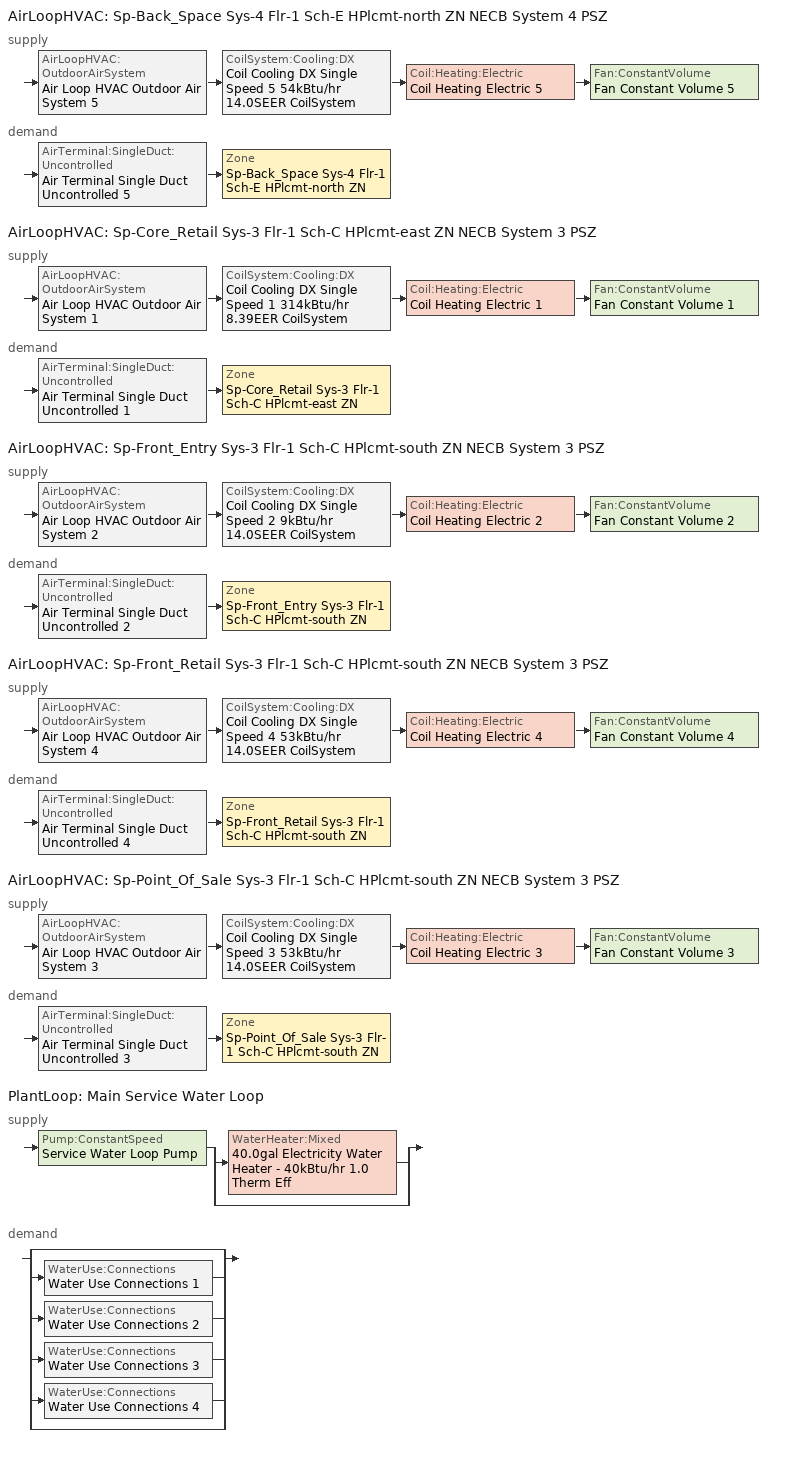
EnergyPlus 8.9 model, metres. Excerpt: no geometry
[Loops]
AirLoopHVAC 'Sp-Back_Space Sys-4 Flr-1 Sch-E HPlcmt-north ZN NECB System 4 PSZ'
 supply: AirLoopHVAC:OutdoorAirSystem 'Air Loop HVAC Outdoor Air System 5' > CoilSystem:Cooling:DX 'Coil Cooling DX Single Speed 5 54kBtu/hr 14.0SEER CoilSystem' > Coil:Heating:Electric 'Coil Heating Electric 5' > Fan:ConstantVolume 'Fan Constant Volume 5'
 demand: AirTerminal:SingleDuct:Uncontrolled 'Air Terminal Single Duct Uncontrolled 5' > Zone 'Sp-Back_Space Sys-4 Flr-1 Sch-E HPlcmt-north ZN'
AirLoopHVAC 'Sp-Core_Retail Sys-3 Flr-1 Sch-C HPlcmt-east ZN NECB System 3 PSZ'
 supply: AirLoopHVAC:OutdoorAirSystem 'Air Loop HVAC Outdoor Air System 1' > CoilSystem:Cooling:DX 'Coil Cooling DX Single Speed 1 314kBtu/hr 8.39EER CoilSystem' > Coil:Heating:Electric 'Coil Heating Electric 1' > Fan:ConstantVolume 'Fan Constant Volume 1'
 demand: AirTerminal:SingleDuct:Uncontrolled 'Air Terminal Single Duct Uncontrolled 1' > Zone 'Sp-Core_Retail Sys-3 Flr-1 Sch-C HPlcmt-east ZN'
AirLoopHVAC 'Sp-Front_Entry Sys-3 Flr-1 Sch-C HPlcmt-south ZN NECB System 3 PSZ'
 supply: AirLoopHVAC:OutdoorAirSystem 'Air Loop HVAC Outdoor Air System 2' > CoilSystem:Cooling:DX 'Coil Cooling DX Single Speed 2 9kBtu/hr 14.0SEER CoilSystem' > Coil:Heating:Electric 'Coil Heating Electric 2' > Fan:ConstantVolume 'Fan Constant Volume 2'
 demand: AirTerminal:SingleDuct:Uncontrolled 'Air Terminal Single Duct Uncontrolled 2' > Zone 'Sp-Front_Entry Sys-3 Flr-1 Sch-C HPlcmt-south ZN'
AirLoopHVAC 'Sp-Front_Retail Sys-3 Flr-1 Sch-C HPlcmt-south ZN NECB System 3 PSZ'
 supply: AirLoopHVAC:OutdoorAirSystem 'Air Loop HVAC Outdoor Air System 4' > CoilSystem:Cooling:DX 'Coil Cooling DX Single Speed 4 53kBtu/hr 14.0SEER CoilSystem' > Coil:Heating:Electric 'Coil Heating Electric 4' > Fan:ConstantVolume 'Fan Constant Volume 4'
 demand: AirTerminal:SingleDuct:Uncontrolled 'Air Terminal Single Duct Uncontrolled 4' > Zone 'Sp-Front_Retail Sys-3 Flr-1 Sch-C HPlcmt-south ZN'
AirLoopHVAC 'Sp-Point_Of_Sale Sys-3 Flr-1 Sch-C HPlcmt-south ZN NECB System 3 PSZ'
 supply: AirLoopHVAC:OutdoorAirSystem 'Air Loop HVAC Outdoor Air System 3' > CoilSystem:Cooling:DX 'Coil Cooling DX Single Speed 3 53kBtu/hr 14.0SEER CoilSystem' > Coil:Heating:Electric 'Coil Heating Electric 3' > Fan:ConstantVolume 'Fan Constant Volume 3'
 demand: AirTerminal:SingleDuct:Uncontrolled 'Air Terminal Single Duct Uncontrolled 3' > Zone 'Sp-Point_Of_Sale Sys-3 Flr-1 Sch-C HPlcmt-south ZN'
PlantLoop 'Main Service Water Loop'
 supply: Pump:ConstantSpeed 'Service Water Loop Pump' > split
  | WaterHeater:Mixed '40.0gal Electricity Water Heater - 40kBtu/hr 1.0 Therm Eff'
  | bypass
 demand: split
  | bypass
  | WaterUse:Connections 'Water Use Connections 1'
  | WaterUse:Connections 'Water Use Connections 2'
  | WaterUse:Connections 'Water Use Connections 3'
  | WaterUse:Connections 'Water Use Connections 4'
  | bypass
[DesignSpecification:OutdoorAir] Outdoor Air Method=Sum; Outdoor Air Flow per Person {m3/s-person}=0; Outdoor Air Flow per Zone {m3/s}=0; Outdoor Air Flow Air Changes per Hour {1/hr}=0
Name | Outdoor Air Flow per Zone Floor Area {m3/s-m2}
Space Function Storage area Ventilation | 0.0003556
Space Function Retail - sales Ventilation | 0.00118364
Space Function Lobby - elevator Ventilation | 0.0041148
[DesignSpecification:ZoneAirDistribution] Zone Air Distribution Effectiveness in Cooling Mode=1; Zone Air Distribution Effectiveness in Heating Mode=1
Sp-Back_Space Sys-4 Flr-1 Sch-E HPlcmt-north ZN Design Spec Zone Air Dist; Sp-Core_Retail Sys-3 Flr-1 Sch-C HPlcmt-east ZN Design Spec Zone Air Dist; Sp-Front_Entry Sys-3 Flr-1 Sch-C HPlcmt-south ZN Design Spec Zone Air Dist; Sp-Front_Retail Sys-3 Flr-1 Sch-C HPlcmt-south ZN Design Spec Zone Air Dist; Sp-Point_Of_Sale Sys-3 Flr-1 Sch-C HPlcmt-south ZN Design Spec Zone Air Dist
[Sizing:Zone] Zone Cooling Design Supply Air Temperature Input Method=SupplyAirTemperature; Zone Cooling Design Supply Air Temperature {C}=13; Zone Cooling Design Supply Air Temperature Difference {deltaC}=11.11; Zone Heating Design Supply Air Temperature Input Method=SupplyAirTemperature; Zone Heating Design Supply Air Temperature {C}=43; Zone Heating Design Supply Air Temperature Difference {deltaC}=11.11; Zone Cooling Design Supply Air Humidity Ratio {kgWater/kgDryAir}=0.0085; Zone Heating Design Supply Air Humidity Ratio {kgWater/kgDryAir}=0.008; Zone Heating Sizing Factor=1.3; Zone Cooling Sizing Factor=1.1; Cooling Design Air Flow Method=DesignDay; Cooling Design Air Flow Rate {m3/s}=0; Cooling Minimum Air Flow per Zone Floor Area {m3/s-m2}=0.000762; Cooling Minimum Air Flow {m3/s}=0; Cooling Minimum Air Flow Fraction=0; Heating Design Air Flow Method=DesignDay; Heating Design Air Flow Rate {m3/s}=0; Heating Maximum Air Flow per Zone Floor Area {m3/s-m2}=0.002032; Heating Maximum Air Flow {m3/s}=0.141576; Heating Maximum Air Flow Fraction=0.3; Account for Dedicated Outdoor Air System=No
Name | Design Specification Outdoor Air Object | Design Specification Zone Air Distribution Object
Sp-Back_Space Sys-4 Flr-1 Sch-E HPlcmt-north ZN | Space Function Storage area Ventilation | Sp-Back_Space Sys-4 Flr-1 Sch-E HPlcmt-north ZN Design Spec Zone Air Dist
Sp-Core_Retail Sys-3 Flr-1 Sch-C HPlcmt-east ZN | Space Function Retail - sales Ventilation | Sp-Core_Retail Sys-3 Flr-1 Sch-C HPlcmt-east ZN Design Spec Zone Air Dist
Sp-Front_Entry Sys-3 Flr-1 Sch-C HPlcmt-south ZN | Space Function Lobby - elevator Ventilation | Sp-Front_Entry Sys-3 Flr-1 Sch-C HPlcmt-south ZN Design Spec Zone Air Dist
Sp-Front_Retail Sys-3 Flr-1 Sch-C HPlcmt-south ZN | Space Function Retail - sales Ventilation | Sp-Front_Retail Sys-3 Flr-1 Sch-C HPlcmt-south ZN Design Spec Zone Air Dist
Sp-Point_Of_Sale Sys-3 Flr-1 Sch-C HPlcmt-south ZN | Space Function Retail - sales Ventilation | Sp-Point_Of_Sale Sys-3 Flr-1 Sch-C HPlcmt-south ZN Design Spec Zone Air Dist
[Sizing:System] Type of Load to Size On=Sensible; Design Outdoor Air Flow Rate {m3/s}=Autosize; Central Heating Maximum System Air Flow Ratio=1; Preheat Design Temperature {C}=7; Preheat Design Humidity Ratio {kgWater/kgDryAir}=0.008; Precool Design Temperature {C}=13; Precool Design Humidity Ratio {kgWater/kgDryAir}=0.008; Central Cooling Design Supply Air Temperature {C}=13; Central Heating Design Supply Air Temperature {C}=43; Type of Zone Sum to Use=NonCoincident; 100% Outdoor Air in Cooling=No; 100% Outdoor Air in Heating=No; Central Cooling Design Supply Air Humidity Ratio {kgWater/kgDryAir}=0.0085; Central Heating Design Supply Air Humidity Ratio {kgWater/kgDryAir}=0.008; Cooling Supply Air Flow Rate Method=DesignDay; Cooling Supply Air Flow Rate {m3/s}=0; Cooling Supply Air Flow Rate Per Floor Area {m3/s-m2}=0.00996765; Cooling Fraction of Autosized Cooling Supply Air Flow Rate=1; Cooling Supply Air Flow Rate Per Unit Cooling Capacity {m3/s-W}=3.94755e-05; Heating Supply Air Flow Rate Method=DesignDay; Heating Supply Air Flow Rate {m3/s}=0; Heating Supply Air Flow Rate Per Floor Area {m3/s-m2}=0.00996765; Heating Fraction of Autosized Heating Supply Air Flow Rate=1; Heating Fraction of Autosized Cooling Supply Air Flow Rate=1; Heating Supply Air Flow Rate Per Unit Heating Capacity {m3/s-W}=3.15882e-05; System Outdoor Air Method=ZoneSum; Zone Maximum Outdoor Air Fraction=1; Cooling Design Capacity Method=CoolingDesignCapacity; Cooling Design Capacity {W}=Autosize; Cooling Design Capacity Per Floor Area {W/m2}=234.7; Fraction of Autosized Cooling Design Capacity=1; Heating Design Capacity Method=HeatingDesignCapacity; Heating Design Capacity {W}=Autosize; Heating Design Capacity Per Floor Area {W/m2}=157; Fraction of Autosized Heating Design Capacity=1; Central Cooling Capacity Control Method=OnOff
Sp-Back_Space Sys-4 Flr-1 Sch-E HPlcmt-north ZN NECB System 4 PSZ; Sp-Core_Retail Sys-3 Flr-1 Sch-C HPlcmt-east ZN NECB System 3 PSZ; Sp-Front_Entry Sys-3 Flr-1 Sch-C HPlcmt-south ZN NECB System 3 PSZ; Sp-Front_Retail Sys-3 Flr-1 Sch-C HPlcmt-south ZN NECB System 3 PSZ; Sp-Point_Of_Sale Sys-3 Flr-1 Sch-C HPlcmt-south ZN NECB System 3 PSZ
[Sizing:Plant]
Main Service Water Loop: Loop Type=Heating; Design Loop Exit Temperature {C}=60; Loop Design Temperature Difference {deltaC}=5; Sizing Option=NonCoincident; Zone Timesteps in Averaging Window=1; Coincident Sizing Factor Mode=None
[ZoneControl:Thermostat]
Name | Zone or ZoneList | Control Type Schedule | Control 1
Sp-Back_Space Sys-4 Flr-1 Sch-E HPlcmt-north ZN Thermostat | Sp-Back_Space Sys-4 Flr-1 Sch-E HPlcmt-north ZN | Sp-Back_Space Sys-4 Flr-1 Sch-E HPlcmt-north ZN Thermostat Schedule | Space Function Storage area Thermostat 2
Sp-Core_Retail Sys-3 Flr-1 Sch-C HPlcmt-east ZN Thermostat | Sp-Core_Retail Sys-3 Flr-1 Sch-C HPlcmt-east ZN | Sp-Core_Retail Sys-3 Flr-1 Sch-C HPlcmt-east ZN Thermostat Schedule | Space Function Retail - sales Thermostat 4
Sp-Front_Entry Sys-3 Flr-1 Sch-C HPlcmt-south ZN Thermostat | Sp-Front_Entry Sys-3 Flr-1 Sch-C HPlcmt-south ZN | Sp-Front_Entry Sys-3 Flr-1 Sch-C HPlcmt-south ZN Thermostat Schedule | Space Function Lobby - elevator Thermostat 2
Sp-Front_Retail Sys-3 Flr-1 Sch-C HPlcmt-south ZN Thermostat | Sp-Front_Retail Sys-3 Flr-1 Sch-C HPlcmt-south ZN | Sp-Front_Retail Sys-3 Flr-1 Sch-C HPlcmt-south ZN Thermostat Schedule | Space Function Retail - sales Thermostat 6
Sp-Point_Of_Sale Sys-3 Flr-1 Sch-C HPlcmt-south ZN Thermostat | Sp-Point_Of_Sale Sys-3 Flr-1 Sch-C HPlcmt-south ZN | Sp-Point_Of_Sale Sys-3 Flr-1 Sch-C HPlcmt-south ZN Thermostat Schedule | Space Function Retail - sales Thermostat 5
[ThermostatSetpoint:DualSetpoint]
Name | Heating Setpoint Temperature Schedule | Cooling Setpoint Temperature Schedule
Space Function Storage area Thermostat 2 | NECB-E-Thermostat Setpoint-Heating | NECB-E-Thermostat Setpoint-Cooling
Space Function Retail - sales Thermostat 4; Space Function Lobby - elevator Thermostat 2; Space Function Retail - sales Thermostat 6; Space Function Retail - sales Thermostat 5 | NECB-C-Thermostat Setpoint-Heating | NECB-C-Thermostat Setpoint-Cooling
[ZoneHVAC:Baseboard:Convective:Electric] Availability Schedule=Always On Discrete; Heating Design Capacity {W}=Autosize; Efficiency=1
Zone HVAC Baseboard Convective Electric 5; Zone HVAC Baseboard Convective Electric 1; Zone HVAC Baseboard Convective Electric 2; Zone HVAC Baseboard Convective Electric 4; Zone HVAC Baseboard Convective Electric 3
[AirTerminal:SingleDuct:Uncontrolled] Availability Schedule=Always On Discrete; Maximum Air Flow Rate {m3/s}=AutoSize
Air Terminal Single Duct Uncontrolled 5; Air Terminal Single Duct Uncontrolled 1; Air Terminal Single Duct Uncontrolled 2; Air Terminal Single Duct Uncontrolled 4; Air Terminal Single Duct Uncontrolled 3
[Zone equipment]
Sp-Back_Space Sys-4 Flr-1 Sch-E HPlcmt-north ZN: Air Terminal Single Duct Uncontrolled 5, Zone HVAC Baseboard Convective Electric 5
Sp-Core_Retail Sys-3 Flr-1 Sch-C HPlcmt-east ZN: Air Terminal Single Duct Uncontrolled 1, Zone HVAC Baseboard Convective Electric 1
Sp-Front_Entry Sys-3 Flr-1 Sch-C HPlcmt-south ZN: Air Terminal Single Duct Uncontrolled 2, Zone HVAC Baseboard Convective Electric 2
Sp-Front_Retail Sys-3 Flr-1 Sch-C HPlcmt-south ZN: Air Terminal Single Duct Uncontrolled 4, Zone HVAC Baseboard Convective Electric 4
Sp-Point_Of_Sale Sys-3 Flr-1 Sch-C HPlcmt-south ZN: Air Terminal Single Duct Uncontrolled 3, Zone HVAC Baseboard Convective Electric 3
[Fan:ConstantVolume] Fan Total Efficiency=0.39975; Pressure Rise {Pa}=640; Maximum Flow Rate {m3/s}=AutoSize; Motor Efficiency=0.615; Motor In Airstream Fraction=1
Name | Availability Schedule
Fan Constant Volume 5 | Sp-Back_Space Sys-4 Flr-1 Sch-E HPlcmt-north ZN NECB System 4 PSZ Occ Sch
Fan Constant Volume 1 | Sp-Core_Retail Sys-3 Flr-1 Sch-C HPlcmt-east ZN NECB System 3 PSZ Occ Sch
Fan Constant Volume 2 | Always On Discrete
Fan Constant Volume 4 | Sp-Front_Retail Sys-3 Flr-1 Sch-C HPlcmt-south ZN NECB System 3 PSZ Occ Sch
Fan Constant Volume 3 | Sp-Point_Of_Sale Sys-3 Flr-1 Sch-C HPlcmt-south ZN NECB System 3 PSZ Occ Sch
[Coil:Cooling:DX:SingleSpeed] Availability Schedule=Always On Discrete; Gross Rated Total Cooling Capacity {W}=Autosize; Gross Rated Sensible Heat Ratio=Autosize; Rated Air Flow Rate {m3/s}=Autosize; Rated Evaporator Fan Power Per Volume Flow Rate {W/(m3/s)}=773.3; Condenser Type=AirCooled; Evaporative Condenser Effectiveness=0; Evaporative Condenser Air Flow Rate {m3/s}=Autosize; Evaporative Condenser Pump Rated Power Consumption {W}=Autosize; Crankcase Heater Capacity {W}=0; Maximum Outdoor Dry-Bulb Temperature for Crankcase Heater Operation {C}=0; Basin Heater Capacity {W/K}=0; Basin Heater Setpoint Temperature {C}=10
Name | Gross Rated Cooling COP {W/W} | Total Cooling Capacity Function of Temperature Curve | Total Cooling Capacity Function of Flow Fraction Curve | Energy Input Ratio Function of Temperature Curve | Energy Input Ratio Function of Flow Fraction Curve | Part Load Fraction Correlation Curve
Coil Cooling DX Single Speed 5 54kBtu/hr 14.0SEER | 3.8248 | DXCOOL-NECB2011-REF-CAPFT 4 | DXCOOL-NECB2011-REF-CAPFFLOW 4 | DXCOOL-NECB2011-REF-COOLEIRFT 4 | DXCOOL-NECB2011-REF-COOLEIRFFLOW 4 | DXCOOL-NECB2011-REF-COOLPLFFPLR 4
Coil Cooling DX Single Speed 1 314kBtu/hr 8.39EER | 3.04248 | DXCOOL-NECB2011-REF-CAPFT | DXCOOL-NECB2011-REF-CAPFFLOW | DXCOOL-NECB2011-REF-COOLEIRFT | DXCOOL-NECB2011-REF-COOLEIRFFLOW | DXCOOL-NECB2011-REF-COOLPLFFPLR
Coil Cooling DX Single Speed 2 9kBtu/hr 14.0SEER | 3.8248 | DXCOOL-NECB2011-REF-CAPFT 1 | DXCOOL-NECB2011-REF-CAPFFLOW 1 | DXCOOL-NECB2011-REF-COOLEIRFT 1 | DXCOOL-NECB2011-REF-COOLEIRFFLOW 1 | DXCOOL-NECB2011-REF-COOLPLFFPLR 1
Coil Cooling DX Single Speed 4 53kBtu/hr 14.0SEER | 3.8248 | DXCOOL-NECB2011-REF-CAPFT 3 | DXCOOL-NECB2011-REF-CAPFFLOW 3 | DXCOOL-NECB2011-REF-COOLEIRFT 3 | DXCOOL-NECB2011-REF-COOLEIRFFLOW 3 | DXCOOL-NECB2011-REF-COOLPLFFPLR 3
Coil Cooling DX Single Speed 3 53kBtu/hr 14.0SEER | 3.8248 | DXCOOL-NECB2011-REF-CAPFT 2 | DXCOOL-NECB2011-REF-CAPFFLOW 2 | DXCOOL-NECB2011-REF-COOLEIRFT 2 | DXCOOL-NECB2011-REF-COOLEIRFFLOW 2 | DXCOOL-NECB2011-REF-COOLPLFFPLR 2
[Coil:Heating:Electric] Availability Schedule=Always On Discrete; Efficiency=1; Nominal Capacity {W}=Autosize
Coil Heating Electric 5; Coil Heating Electric 1; Coil Heating Electric 2; Coil Heating Electric 4; Coil Heating Electric 3
[CoilSystem:Cooling:DX] Availability Schedule=Always On Discrete
Name | Cooling Coil
Coil Cooling DX Single Speed 5 54kBtu/hr 14.0SEER CoilSystem | Coil Cooling DX Single Speed 5 54kBtu/hr 14.0SEER
Coil Cooling DX Single Speed 1 314kBtu/hr 8.39EER CoilSystem | Coil Cooling DX Single Speed 1 314kBtu/hr 8.39EER
Coil Cooling DX Single Speed 2 9kBtu/hr 14.0SEER CoilSystem | Coil Cooling DX Single Speed 2 9kBtu/hr 14.0SEER
Coil Cooling DX Single Speed 4 53kBtu/hr 14.0SEER CoilSystem | Coil Cooling DX Single Speed 4 53kBtu/hr 14.0SEER
Coil Cooling DX Single Speed 3 53kBtu/hr 14.0SEER CoilSystem | Coil Cooling DX Single Speed 3 53kBtu/hr 14.0SEER
[Controller:OutdoorAir] Minimum Outdoor Air Flow Rate {m3/s}=0; Maximum Outdoor Air Flow Rate {m3/s}=Autosize; Economizer Control Action Type=ModulateFlow; Lockout Type=NoLockout; Minimum Limit Type=FixedMinimum; High Humidity Control=No; Control High Indoor Humidity Based on Outdoor Humidity Ratio=Yes; Heat Recovery Bypass Control Type=BypassWhenWithinEconomizerLimits
Name | Economizer Control Type | Economizer Maximum Limit Dry-Bulb Temperature {C} | Economizer Maximum Limit Enthalpy {J/kg} | Economizer Minimum Limit Dry-Bulb Temperature {C} | Minimum Outdoor Air Schedule | Mechanical Ventilation Controller
Controller Outdoor Air 5 | NoEconomizer | 28 | 64000 | -100 | Sp-Back_Space Sys-4 Flr-1 Sch-E HPlcmt-north ZN NECB System 4 PSZ Occ Sch | Controller Mechanical Ventilation 5
Controller Outdoor Air 1 | DifferentialEnthalpy |  |  |  | Sp-Core_Retail Sys-3 Flr-1 Sch-C HPlcmt-east ZN NECB System 3 PSZ Occ Sch | Controller Mechanical Ventilation 1
Controller Outdoor Air 2 | NoEconomizer | 28 | 64000 | -100 | Always On Discrete | Controller Mechanical Ventilation 2
Controller Outdoor Air 4 | NoEconomizer | 28 | 64000 | -100 | Sp-Front_Retail Sys-3 Flr-1 Sch-C HPlcmt-south ZN NECB System 3 PSZ Occ Sch | Controller Mechanical Ventilation 4
Controller Outdoor Air 3 | NoEconomizer | 28 | 64000 | -100 | Sp-Point_Of_Sale Sys-3 Flr-1 Sch-C HPlcmt-south ZN NECB System 3 PSZ Occ Sch | Controller Mechanical Ventilation 3
[Controller:MechanicalVentilation] Demand Controlled Ventilation=No; System Outdoor Air Method=ZoneSum
Name | Availability Schedule | Zone 1 | Design Specification Outdoor Air Object Name 1 | Design Specification Zone Air Distribution Object Name 1
Controller Mechanical Ventilation 5 | Sp-Back_Space Sys-4 Flr-1 Sch-E HPlcmt-north ZN NECB System 4 PSZ Occ Sch | Sp-Back_Space Sys-4 Flr-1 Sch-E HPlcmt-north ZN | Space Function Storage area Ventilation | Sp-Back_Space Sys-4 Flr-1 Sch-E HPlcmt-north ZN Design Spec Zone Air Dist
Controller Mechanical Ventilation 1 | Sp-Core_Retail Sys-3 Flr-1 Sch-C HPlcmt-east ZN NECB System 3 PSZ Occ Sch | Sp-Core_Retail Sys-3 Flr-1 Sch-C HPlcmt-east ZN | Space Function Retail - sales Ventilation | Sp-Core_Retail Sys-3 Flr-1 Sch-C HPlcmt-east ZN Design Spec Zone Air Dist
Controller Mechanical Ventilation 2 | Always On Discrete | Sp-Front_Entry Sys-3 Flr-1 Sch-C HPlcmt-south ZN | Space Function Lobby - elevator Ventilation | Sp-Front_Entry Sys-3 Flr-1 Sch-C HPlcmt-south ZN Design Spec Zone Air Dist
Controller Mechanical Ventilation 4 | Sp-Front_Retail Sys-3 Flr-1 Sch-C HPlcmt-south ZN NECB System 3 PSZ Occ Sch | Sp-Front_Retail Sys-3 Flr-1 Sch-C HPlcmt-south ZN | Space Function Retail - sales Ventilation | Sp-Front_Retail Sys-3 Flr-1 Sch-C HPlcmt-south ZN Design Spec Zone Air Dist
Controller Mechanical Ventilation 3 | Sp-Point_Of_Sale Sys-3 Flr-1 Sch-C HPlcmt-south ZN NECB System 3 PSZ Occ Sch | Sp-Point_Of_Sale Sys-3 Flr-1 Sch-C HPlcmt-south ZN | Space Function Retail - sales Ventilation | Sp-Point_Of_Sale Sys-3 Flr-1 Sch-C HPlcmt-south ZN Design Spec Zone Air Dist
[AirLoopHVAC] Design Supply Air Flow Rate {m3/s}=AutoSize
Sp-Back_Space Sys-4 Flr-1 Sch-E HPlcmt-north ZN NECB System 4 PSZ; Sp-Core_Retail Sys-3 Flr-1 Sch-C HPlcmt-east ZN NECB System 3 PSZ; Sp-Front_Entry Sys-3 Flr-1 Sch-C HPlcmt-south ZN NECB System 3 PSZ; Sp-Front_Retail Sys-3 Flr-1 Sch-C HPlcmt-south ZN NECB System 3 PSZ; Sp-Point_Of_Sale Sys-3 Flr-1 Sch-C HPlcmt-south ZN NECB System 3 PSZ
[Pump:ConstantSpeed]
Service Water Loop Pump: Design Flow Rate {m3/s}=Autosize; Design Pump Head {Pa}=0.001; Design Power Consumption {W}=Autosize; Motor Efficiency=0.7; Fraction of Motor Inefficiencies to Fluid Stream=0; Pump Control Type=Intermittent; Design Power Sizing Method=PowerPerFlowPerPressure; Design Electric Power per Unit Flow Rate {W/(m3/s)}=348701.1; Design Shaft Power per Unit Flow Rate per Unit Head {W/((m3/s)-Pa)}=1.28205
[WaterHeater:Mixed]
40.0gal Electricity Water Heater - 40kBtu/hr 1.0 Therm Eff: Tank Volume {m3}=0.151416; Setpoint Temperature Schedule=Service Water Loop Temp - 140F; Deadband Temperature Difference {deltaC}=2; Maximum Temperature Limit {C}=82.2222; Heater Control Type=Cycle; Heater Maximum Capacity {W}=11722.8; Heater Ignition Minimum Flow Rate {m3/s}=0; Heater Ignition Delay {s}=0; Heater Fuel Type=Electricity; Heater Thermal Efficiency=1; Off Cycle Parasitic Fuel Consumption Rate {W}=19.9992; Off Cycle Parasitic Fuel Type=Electricity; Off Cycle Parasitic Heat Fraction to Tank=0.8; On Cycle Parasitic Fuel Consumption Rate {W}=19.9992; On Cycle Parasitic Fuel Type=Electricity; On Cycle Parasitic Heat Fraction to Tank=0; Ambient Temperature Indicator=Schedule; Ambient Temperature Schedule=Water Heater Ambient Temp Schedule - 70F; Off Cycle Loss Coefficient to Ambient Temperature {W/K}=1.80728; Off Cycle Loss Fraction to Zone=1; On Cycle Loss Coefficient to Ambient Temperature {W/K}=1.80728; On Cycle Loss Fraction to Zone=1; Use Side Effectiveness=1; Source Side Effectiveness=1; Use Side Design Flow Rate {m3/s}=Autosize; Source Side Design Flow Rate {m3/s}=Autosize; Indirect Water Heating Recovery Time {hr}=1.5; Source Side Flow Control Mode=IndirectHeatPrimarySetpoint
[PlantLoop]
Main Service Water Loop: Fluid Type=Water; Plant Equipment Operation Scheme=Main Service Water Loop Operation Schemes; Maximum Loop Temperature {C}=60; Minimum Loop Temperature {C}=10; Maximum Loop Flow Rate {m3/s}=Autosize; Minimum Loop Flow Rate {m3/s}=0; Plant Loop Volume {m3}=Autocalculate; Load Distribution Scheme=Optimal; Plant Loop Demand Calculation Scheme=SingleSetpoint
[PlantEquipmentList]
Main Service Water Loop Heating Equipment List: 40.0gal Electricity Water Heater - 40kBtu/hr 1.0 Therm Eff
[PlantEquipmentOperation:HeatingLoad]
Main Service Water Loop Heating Operation Scheme: Load Range 1 Lower Limit {W}=0; Load Range 1 Upper Limit {W}=1000000000; Range 1 Equipment List=Main Service Water Loop Heating Equipment List
[PlantEquipmentOperationSchemes]
Main Service Water Loop Operation Schemes: Control Scheme 1=Main Service Water Loop Heating Operation Scheme; Control Scheme 1 Schedule=Always On Discrete
[SetpointManager:Scheduled]
Service hot water setpoint manager: Control Variable=Temperature; Schedule=Service Water Loop Temp - 140F
[SetpointManager:SingleZone:Reheat] Control Variable=Temperature; Minimum Supply Air Temperature {C}=13; Maximum Supply Air Temperature {C}=43
Name | Control Zone
Setpoint Manager Single Zone Reheat 5 | Sp-Back_Space Sys-4 Flr-1 Sch-E HPlcmt-north ZN
Setpoint Manager Single Zone Reheat 1 | Sp-Core_Retail Sys-3 Flr-1 Sch-C HPlcmt-east ZN
Setpoint Manager Single Zone Reheat 2 | Sp-Front_Entry Sys-3 Flr-1 Sch-C HPlcmt-south ZN
Setpoint Manager Single Zone Reheat 4 | Sp-Front_Retail Sys-3 Flr-1 Sch-C HPlcmt-south ZN
Setpoint Manager Single Zone Reheat 3 | Sp-Point_Of_Sale Sys-3 Flr-1 Sch-C HPlcmt-south ZN
[SetpointManager:MixedAir] Control Variable=Temperature
Node 59 OS Default SPM; Node 58 OS Default SPM; Node 57 OS Default SPM; Node 15 OS Default SPM; Node 14 OS Default SPM; Node 13 OS Default SPM; Node 26 OS Default SPM; Node 25 OS Default SPM; Node 24 OS Default SPM; Node 48 OS Default SPM; Node 47 OS Default SPM; Node 46 OS Default SPM; Node 37 OS Default SPM; Node 36 OS Default SPM; Node 35 OS Default SPM
[WaterUse:Equipment]
Name | Peak Flow Rate {m3/s} | Flow Rate Fraction Schedule | Target Temperature Schedule | Zone | Sensible Fraction Schedule | Latent Fraction Schedule
Back_space Service Water Use 0.1gal/min | 6.1346e-06 | NECB-E-Service Water Heating | Schedule Ruleset 5 | Sp-Back_Space Sys-4 Flr-1 Sch-E HPlcmt-north ZN | Schedule Ruleset 3 | Schedule Ruleset 4
Core_retail Service Water Use 0.18gal/min | 1.14419e-05 | NECB-C-Service Water Heating | Schedule Ruleset 8 | Sp-Core_Retail Sys-3 Flr-1 Sch-C HPlcmt-east ZN | Schedule Ruleset 6 | Schedule Ruleset 7
Front_retail Service Water Use 0.02gal/min | 1.07814e-06 | NECB-C-Service Water Heating | Schedule Ruleset 11 | Sp-Front_Retail Sys-3 Flr-1 Sch-C HPlcmt-south ZN | Schedule Ruleset 9 | Schedule Ruleset 10
Point_of_sale Service Water Use 0.02gal/min | 1.07814e-06 | NECB-C-Service Water Heating | Schedule Ruleset 14 | Sp-Point_Of_Sale Sys-3 Flr-1 Sch-C HPlcmt-south ZN | Schedule Ruleset 12 | Schedule Ruleset 13
[WaterUse:Connections]
Name | Water Use Equipment 1
Water Use Connections 1 | Back_space Service Water Use 0.1gal/min
Water Use Connections 2 | Core_retail Service Water Use 0.18gal/min
Water Use Connections 3 | Front_retail Service Water Use 0.02gal/min
Water Use Connections 4 | Point_of_sale Service Water Use 0.02gal/min
[Schedule:Day:Interval]
NECB-E-Thermostat Setpoint-Heating Sun|Hol Day: No, 24:00, 18
NECB-E-Thermostat Setpoint-Heating Default|Wkdy Day; NECB-E-Thermostat Setpoint-Heating Default: No, 07:00, 18, 08:00, 20, 19:00, 22, 24:00, 18
NECB-E-Thermostat Setpoint-Heating Sat Day: No, 08:00, 18, 09:00, 20, 17:00, 22, 24:00, 18
NECB-E-Thermostat Setpoint-Cooling Sun|Hol Day: No, 24:00, 35
NECB-E-Thermostat Setpoint-Cooling Default|Wkdy Day; NECB-E-Thermostat Setpoint-Cooling Default: No, 07:00, 35, 19:00, 24, 24:00, 35
NECB-E-Thermostat Setpoint-Cooling Sat Day: No, 08:00, 35, 17:00, 24, 24:00, 35
Sp-Back_Space Sys-4 Flr-1 Sch-E HPlcmt-north ZN NECB System 4 PSZ Occ Sch Sunday: No, 24:00, 0
Sp-Back_Space Sys-4 Flr-1 Sch-E HPlcmt-north ZN NECB System 4 PSZ Occ Sch Monday; Sp-Back_Space Sys-4 Flr-1 Sch-E HPlcmt-north ZN NECB System 4 PSZ Occ Sch Tuesday; Sp-Back_Space Sys-4 Flr-1 Sch-E HPlcmt-north ZN NECB System 4 PSZ Occ Sch Wednesday; Sp-Back_Space Sys-4 Flr-1 Sch-E HPlcmt-north ZN NECB System 4 PSZ Occ Sch Thursday; Sp-Back_Space Sys-4 Flr-1 Sch-E HPlcmt-north ZN NECB System 4 PSZ Occ Sch Friday: No, 08:00, 0, 19:00, 1, 24:00, 0
Sp-Back_Space Sys-4 Flr-1 Sch-E HPlcmt-north ZN NECB System 4 PSZ Occ Sch Saturday: No, 09:00, 0, 13:00, 1, 24:00, 0
Sp-Back_Space Sys-4 Flr-1 Sch-E HPlcmt-north ZN NECB System 4 PSZ Occ Sch Default; Sp-Back_Space Sys-4 Flr-1 Sch-E HPlcmt-north ZN NECB System 4 PSZ Occ Sch Summer Design Day; Sp-Back_Space Sys-4 Flr-1 Sch-E HPlcmt-north ZN NECB System 4 PSZ Occ Sch Winter Design Day; Sp-Core_Retail Sys-3 Flr-1 Sch-C HPlcmt-east ZN NECB System 3 PSZ Occ Sch Default; Sp-Core_Retail Sys-3 Flr-1 Sch-C HPlcmt-east ZN NECB System 3 PSZ Occ Sch Summer Design Day; Sp-Core_Retail Sys-3 Flr-1 Sch-C HPlcmt-east ZN NECB System 3 PSZ Occ Sch Winter Design Day; Sp-Front_Retail Sys-3 Flr-1 Sch-C HPlcmt-south ZN NECB System 3 PSZ Occ Sch Default; Sp-Front_Retail Sys-3 Flr-1 Sch-C HPlcmt-south ZN NECB System 3 PSZ Occ Sch Summer Design Day; Sp-Front_Retail Sys-3 Flr-1 Sch-C HPlcmt-south ZN NECB System 3 PSZ Occ Sch Winter Design Day; Sp-Point_Of_Sale Sys-3 Flr-1 Sch-C HPlcmt-south ZN NECB System 3 PSZ Occ Sch Default; Sp-Point_Of_Sale Sys-3 Flr-1 Sch-C HPlcmt-south ZN NECB System 3 PSZ Occ Sch Summer Design Day; Sp-Point_Of_Sale Sys-3 Flr-1 Sch-C HPlcmt-south ZN NECB System 3 PSZ Occ Sch Winter Design Day: No, 24:00, 1
NECB-C-Thermostat Setpoint-Heating Sun|Hol Day: No, 09:00, 18, 10:00, 20, 19:00, 22, 24:00, 18
NECB-C-Thermostat Setpoint-Heating Default|Wkdy Day; NECB-C-Thermostat Setpoint-Heating Sat Day; NECB-C-Thermostat Setpoint-Heating Default: No, 07:00, 18, 08:00, 20, 21:00, 22, 24:00, 18
NECB-C-Thermostat Setpoint-Cooling Sun|Hol Day: No, 09:00, 35, 19:00, 24, 24:00, 35
NECB-C-Thermostat Setpoint-Cooling Default|Wkdy Day; NECB-C-Thermostat Setpoint-Cooling Sat Day; NECB-C-Thermostat Setpoint-Cooling Default: No, 07:00, 35, 21:00, 24, 24:00, 35
Sp-Core_Retail Sys-3 Flr-1 Sch-C HPlcmt-east ZN NECB System 3 PSZ Occ Sch Sunday; Sp-Front_Retail Sys-3 Flr-1 Sch-C HPlcmt-south ZN NECB System 3 PSZ Occ Sch Sunday; Sp-Point_Of_Sale Sys-3 Flr-1 Sch-C HPlcmt-south ZN NECB System 3 PSZ Occ Sch Sunday: No, 11:00, 0, 19:00, 1, 24:00, 0
Sp-Core_Retail Sys-3 Flr-1 Sch-C HPlcmt-east ZN NECB System 3 PSZ Occ Sch Monday; Sp-Core_Retail Sys-3 Flr-1 Sch-C HPlcmt-east ZN NECB System 3 PSZ Occ Sch Tuesday; Sp-Core_Retail Sys-3 Flr-1 Sch-C HPlcmt-east ZN NECB System 3 PSZ Occ Sch Wednesday; Sp-Core_Retail Sys-3 Flr-1 Sch-C HPlcmt-east ZN NECB System 3 PSZ Occ Sch Thursday; Sp-Core_Retail Sys-3 Flr-1 Sch-C HPlcmt-east ZN NECB System 3 PSZ Occ Sch Friday; Sp-Core_Retail Sys-3 Flr-1 Sch-C HPlcmt-east ZN NECB System 3 PSZ Occ Sch Saturday; Sp-Front_Retail Sys-3 Flr-1 Sch-C HPlcmt-south ZN NECB System 3 PSZ Occ Sch Monday; Sp-Front_Retail Sys-3 Flr-1 Sch-C HPlcmt-south ZN NECB System 3 PSZ Occ Sch Tuesday; Sp-Front_Retail Sys-3 Flr-1 Sch-C HPlcmt-south ZN NECB System 3 PSZ Occ Sch Wednesday; Sp-Front_Retail Sys-3 Flr-1 Sch-C HPlcmt-south ZN NECB System 3 PSZ Occ Sch Thursday; Sp-Front_Retail Sys-3 Flr-1 Sch-C HPlcmt-south ZN NECB System 3 PSZ Occ Sch Friday; Sp-Front_Retail Sys-3 Flr-1 Sch-C HPlcmt-south ZN NECB System 3 PSZ Occ Sch Saturday; Sp-Point_Of_Sale Sys-3 Flr-1 Sch-C HPlcmt-south ZN NECB System 3 PSZ Occ Sch Monday; Sp-Point_Of_Sale Sys-3 Flr-1 Sch-C HPlcmt-south ZN NECB System 3 PSZ Occ Sch Tuesday; Sp-Point_Of_Sale Sys-3 Flr-1 Sch-C HPlcmt-south ZN NECB System 3 PSZ Occ Sch Wednesday; Sp-Point_Of_Sale Sys-3 Flr-1 Sch-C HPlcmt-south ZN NECB System 3 PSZ Occ Sch Thursday; Sp-Point_Of_Sale Sys-3 Flr-1 Sch-C HPlcmt-south ZN NECB System 3 PSZ Occ Sch Friday; Sp-Point_Of_Sale Sys-3 Flr-1 Sch-C HPlcmt-south ZN NECB System 3 PSZ Occ Sch Saturday: No, 09:00, 0, 21:00, 1, 24:00, 0
NECB-C-Service Water Heating Default; NECB-C-Service Water Heating Default|Wkdy Day: No, 08:00, 0.05, 09:00, 0.1, 10:00, 0.2, 11:00, 0.3, 12:00, 0.4, 16:00, 0.8, 17:00, 0.6, 18:00, 0.4, 19:00, 0.3, 21:00, 0.2, 24:00, 0.05
NECB-C-Service Water Heating Sat Day: No, 08:00, 0.05, 09:00, 0.1, 10:00, 0.2, 11:00, 0.3, 12:00, 0.5, 16:00, 0.9, 17:00, 0.7, 18:00, 0.5, 19:00, 0.3, 21:00, 0.2, 24:00, 0.05
NECB-C-Service Water Heating Sun|Hol Day: No, 10:00, 0.05, 11:00, 0.1, 12:00, 0.2, 13:00, 0.4, 15:00, 0.8, 16:00, 0.6, 17:00, 0.4, 18:00, 0.3, 19:00, 0.2, 24:00, 0.05
NECB-E-Service Water Heating Default; NECB-E-Service Water Heating Default|Wkdy Day: No, 08:00, 0.05, 09:00, 0.1, 10:00, 0.4, 12:00, 0.5, 13:00, 0.7, 14:00, 0.9, 15:00, 0.8, 16:00, 0.7, 17:00, 0.8, 18:00, 0.3, 24:00, 0.05
NECB-E-Service Water Heating Sat Day: No, 10:00, 0.05, 12:00, 0.2, 13:00, 0.4, 16:00, 0.2, 24:00, 0.05
NECB-E-Service Water Heating Sun|Hol Day; Schedule Day 12; Schedule Day 15; Schedule Day 6; Schedule Day 9: No, 24:00, 0.05
Schedule Day 10; Schedule Day 13; Schedule Day 16; Schedule Day 7; Service Water Loop Temp - 140F Default: No, 24:00, 60
Schedule Day 11; Schedule Day 14; Schedule Day 5; Schedule Day 8: No, 24:00, 0.2
Water Heater Ambient Temp Schedule - 70F Default: No, 24:00, 21.1111
[Schedule:Week:Daily]
Schedule:Week:Daily {ff9dd77b-fa6a-4ba3-b9a9-299dcd9d82d6}: NECB-E-Thermostat Setpoint-Heating Sun|Hol Day, NECB-E-Thermostat Setpoint-Heating Default|Wkdy Day, NECB-E-Thermostat Setpoint-Heating Default|Wkdy Day, NECB-E-Thermostat Setpoint-Heating Default|Wkdy Day, NECB-E-Thermostat Setpoint-Heating Default|Wkdy Day, NECB-E-Thermostat Setpoint-Heating Default|Wkdy Day, NECB-E-Thermostat Setpoint-Heating Sat Day, NECB-E-Thermostat Setpoint-Heating Default, NECB-E-Thermostat Setpoint-Heating Default, NECB-E-Thermostat Setpoint-Heating Default, NECB-E-Thermostat Setpoint-Heating Default, NECB-E-Thermostat Setpoint-Heating Default
Schedule:Week:Daily {fdee6627-4a05-435a-a3b5-bf783444854b}: NECB-E-Thermostat Setpoint-Cooling Sun|Hol Day, NECB-E-Thermostat Setpoint-Cooling Default|Wkdy Day, NECB-E-Thermostat Setpoint-Cooling Default|Wkdy Day, NECB-E-Thermostat Setpoint-Cooling Default|Wkdy Day, NECB-E-Thermostat Setpoint-Cooling Default|Wkdy Day, NECB-E-Thermostat Setpoint-Cooling Default|Wkdy Day, NECB-E-Thermostat Setpoint-Cooling Sat Day, NECB-E-Thermostat Setpoint-Cooling Default, NECB-E-Thermostat Setpoint-Cooling Default, NECB-E-Thermostat Setpoint-Cooling Default, NECB-E-Thermostat Setpoint-Cooling Default, NECB-E-Thermostat Setpoint-Cooling Default
Schedule:Week:Daily {d594f0b5-4609-488c-beee-722307284854}: Sp-Back_Space Sys-4 Flr-1 Sch-E HPlcmt-north ZN NECB System 4 PSZ Occ Sch Sunday, Sp-Back_Space Sys-4 Flr-1 Sch-E HPlcmt-north ZN NECB System 4 PSZ Occ Sch Monday, Sp-Back_Space Sys-4 Flr-1 Sch-E HPlcmt-north ZN NECB System 4 PSZ Occ Sch Tuesday, Sp-Back_Space Sys-4 Flr-1 Sch-E HPlcmt-north ZN NECB System 4 PSZ Occ Sch Wednesday, Sp-Back_Space Sys-4 Flr-1 Sch-E HPlcmt-north ZN NECB System 4 PSZ Occ Sch Thursday, Sp-Back_Space Sys-4 Flr-1 Sch-E HPlcmt-north ZN NECB System 4 PSZ Occ Sch Friday, Sp-Back_Space Sys-4 Flr-1 Sch-E HPlcmt-north ZN NECB System 4 PSZ Occ Sch Saturday, Sp-Back_Space Sys-4 Flr-1 Sch-E HPlcmt-north ZN NECB System 4 PSZ Occ Sch Default, Sp-Back_Space Sys-4 Flr-1 Sch-E HPlcmt-north ZN NECB System 4 PSZ Occ Sch Summer Design Day, Sp-Back_Space Sys-4 Flr-1 Sch-E HPlcmt-north ZN NECB System 4 PSZ Occ Sch Winter Design Day, Sp-Back_Space Sys-4 Flr-1 Sch-E HPlcmt-north ZN NECB System 4 PSZ Occ Sch Default, Sp-Back_Space Sys-4 Flr-1 Sch-E HPlcmt-north ZN NECB System 4 PSZ Occ Sch Default
Schedule:Week:Daily {f99315d8-2b2c-421d-b546-7760c51e482d}: NECB-C-Thermostat Setpoint-Heating Sun|Hol Day, NECB-C-Thermostat Setpoint-Heating Default|Wkdy Day, NECB-C-Thermostat Setpoint-Heating Default|Wkdy Day, NECB-C-Thermostat Setpoint-Heating Default|Wkdy Day, NECB-C-Thermostat Setpoint-Heating Default|Wkdy Day, NECB-C-Thermostat Setpoint-Heating Default|Wkdy Day, NECB-C-Thermostat Setpoint-Heating Sat Day, NECB-C-Thermostat Setpoint-Heating Default, NECB-C-Thermostat Setpoint-Heating Default, NECB-C-Thermostat Setpoint-Heating Default, NECB-C-Thermostat Setpoint-Heating Default, NECB-C-Thermostat Setpoint-Heating Default
Schedule:Week:Daily {6817c094-5f01-4cfa-a1eb-962eadfbabc8}: NECB-C-Thermostat Setpoint-Cooling Sun|Hol Day, NECB-C-Thermostat Setpoint-Cooling Default|Wkdy Day, NECB-C-Thermostat Setpoint-Cooling Default|Wkdy Day, NECB-C-Thermostat Setpoint-Cooling Default|Wkdy Day, NECB-C-Thermostat Setpoint-Cooling Default|Wkdy Day, NECB-C-Thermostat Setpoint-Cooling Default|Wkdy Day, NECB-C-Thermostat Setpoint-Cooling Sat Day, NECB-C-Thermostat Setpoint-Cooling Default, NECB-C-Thermostat Setpoint-Cooling Default, NECB-C-Thermostat Setpoint-Cooling Default, NECB-C-Thermostat Setpoint-Cooling Default, NECB-C-Thermostat Setpoint-Cooling Default
Schedule:Week:Daily {cf0ad69d-cc07-462d-ae2a-3fe6c68bbb76}: Sp-Core_Retail Sys-3 Flr-1 Sch-C HPlcmt-east ZN NECB System 3 PSZ Occ Sch Sunday, Sp-Core_Retail Sys-3 Flr-1 Sch-C HPlcmt-east ZN NECB System 3 PSZ Occ Sch Monday, Sp-Core_Retail Sys-3 Flr-1 Sch-C HPlcmt-east ZN NECB System 3 PSZ Occ Sch Tuesday, Sp-Core_Retail Sys-3 Flr-1 Sch-C HPlcmt-east ZN NECB System 3 PSZ Occ Sch Wednesday, Sp-Core_Retail Sys-3 Flr-1 Sch-C HPlcmt-east ZN NECB System 3 PSZ Occ Sch Thursday, Sp-Core_Retail Sys-3 Flr-1 Sch-C HPlcmt-east ZN NECB System 3 PSZ Occ Sch Friday, Sp-Core_Retail Sys-3 Flr-1 Sch-C HPlcmt-east ZN NECB System 3 PSZ Occ Sch Saturday, Sp-Core_Retail Sys-3 Flr-1 Sch-C HPlcmt-east ZN NECB System 3 PSZ Occ Sch Default, Sp-Core_Retail Sys-3 Flr-1 Sch-C HPlcmt-east ZN NECB System 3 PSZ Occ Sch Summer Design Day, Sp-Core_Retail Sys-3 Flr-1 Sch-C HPlcmt-east ZN NECB System 3 PSZ Occ Sch Winter Design Day, Sp-Core_Retail Sys-3 Flr-1 Sch-C HPlcmt-east ZN NECB System 3 PSZ Occ Sch Default, Sp-Core_Retail Sys-3 Flr-1 Sch-C HPlcmt-east ZN NECB System 3 PSZ Occ Sch Default
Schedule:Week:Daily {0ec21f8d-a412-46ae-a7f6-8b2b73b1f8b5}: Sp-Front_Retail Sys-3 Flr-1 Sch-C HPlcmt-south ZN NECB System 3 PSZ Occ Sch Sunday, Sp-Front_Retail Sys-3 Flr-1 Sch-C HPlcmt-south ZN NECB System 3 PSZ Occ Sch Monday, Sp-Front_Retail Sys-3 Flr-1 Sch-C HPlcmt-south ZN NECB System 3 PSZ Occ Sch Tuesday, Sp-Front_Retail Sys-3 Flr-1 Sch-C HPlcmt-south ZN NECB System 3 PSZ Occ Sch Wednesday, Sp-Front_Retail Sys-3 Flr-1 Sch-C HPlcmt-south ZN NECB System 3 PSZ Occ Sch Thursday, Sp-Front_Retail Sys-3 Flr-1 Sch-C HPlcmt-south ZN NECB System 3 PSZ Occ Sch Friday, Sp-Front_Retail Sys-3 Flr-1 Sch-C HPlcmt-south ZN NECB System 3 PSZ Occ Sch Saturday, Sp-Front_Retail Sys-3 Flr-1 Sch-C HPlcmt-south ZN NECB System 3 PSZ Occ Sch Default, Sp-Front_Retail Sys-3 Flr-1 Sch-C HPlcmt-south ZN NECB System 3 PSZ Occ Sch Summer Design Day, Sp-Front_Retail Sys-3 Flr-1 Sch-C HPlcmt-south ZN NECB System 3 PSZ Occ Sch Winter Design Day, Sp-Front_Retail Sys-3 Flr-1 Sch-C HPlcmt-south ZN NECB System 3 PSZ Occ Sch Default, Sp-Front_Retail Sys-3 Flr-1 Sch-C HPlcmt-south ZN NECB System 3 PSZ Occ Sch Default
Schedule:Week:Daily {b837a205-2df3-45e4-aedb-664ceaa10008}: Sp-Point_Of_Sale Sys-3 Flr-1 Sch-C HPlcmt-south ZN NECB System 3 PSZ Occ Sch Sunday, Sp-Point_Of_Sale Sys-3 Flr-1 Sch-C HPlcmt-south ZN NECB System 3 PSZ Occ Sch Monday, Sp-Point_Of_Sale Sys-3 Flr-1 Sch-C HPlcmt-south ZN NECB System 3 PSZ Occ Sch Tuesday, Sp-Point_Of_Sale Sys-3 Flr-1 Sch-C HPlcmt-south ZN NECB System 3 PSZ Occ Sch Wednesday, Sp-Point_Of_Sale Sys-3 Flr-1 Sch-C HPlcmt-south ZN NECB System 3 PSZ Occ Sch Thursday, Sp-Point_Of_Sale Sys-3 Flr-1 Sch-C HPlcmt-south ZN NECB System 3 PSZ Occ Sch Friday, Sp-Point_Of_Sale Sys-3 Flr-1 Sch-C HPlcmt-south ZN NECB System 3 PSZ Occ Sch Saturday, Sp-Point_Of_Sale Sys-3 Flr-1 Sch-C HPlcmt-south ZN NECB System 3 PSZ Occ Sch Default, Sp-Point_Of_Sale Sys-3 Flr-1 Sch-C HPlcmt-south ZN NECB System 3 PSZ Occ Sch Summer Design Day, Sp-Point_Of_Sale Sys-3 Flr-1 Sch-C HPlcmt-south ZN NECB System 3 PSZ Occ Sch Winter Design Day, Sp-Point_Of_Sale Sys-3 Flr-1 Sch-C HPlcmt-south ZN NECB System 3 PSZ Occ Sch Default, Sp-Point_Of_Sale Sys-3 Flr-1 Sch-C HPlcmt-south ZN NECB System 3 PSZ Occ Sch Default
Schedule:Week:Daily {6b382c9e-8d14-4064-8d0c-8a7c21a3e6a8}: NECB-C-Service Water Heating Sun|Hol Day, NECB-C-Service Water Heating Default|Wkdy Day, NECB-C-Service Water Heating Default|Wkdy Day, NECB-C-Service Water Heating Default|Wkdy Day, NECB-C-Service Water Heating Default|Wkdy Day, NECB-C-Service Water Heating Default|Wkdy Day, NECB-C-Service Water Heating Sat Day, NECB-C-Service Water Heating Default, NECB-C-Service Water Heating Default, NECB-C-Service Water Heating Default, NECB-C-Service Water Heating Default, NECB-C-Service Water Heating Default
Schedule:Week:Daily {ee0e6680-8d1d-4c2c-9e7d-6408960413a1}: NECB-E-Service Water Heating Sun|Hol Day, NECB-E-Service Water Heating Default|Wkdy Day, NECB-E-Service Water Heating Default|Wkdy Day, NECB-E-Service Water Heating Default|Wkdy Day, NECB-E-Service Water Heating Default|Wkdy Day, NECB-E-Service Water Heating Default|Wkdy Day, NECB-E-Service Water Heating Sat Day, NECB-E-Service Water Heating Default, NECB-E-Service Water Heating Default, NECB-E-Service Water Heating Default, NECB-E-Service Water Heating Default, NECB-E-Service Water Heating Default
Schedule:Week:Daily {8fb76736-892d-4ac3-b3a3-5757e087433c}: Schedule Day 12, Schedule Day 12, Schedule Day 12, Schedule Day 12, Schedule Day 12, Schedule Day 12, Schedule Day 12, Schedule Day 12, Schedule Day 12, Schedule Day 12, Schedule Day 12, Schedule Day 12
Schedule:Week:Daily {7a539eb2-f4c8-4e19-a98c-733701924b13}: Schedule Day 13, Schedule Day 13, Schedule Day 13, Schedule Day 13, Schedule Day 13, Schedule Day 13, Schedule Day 13, Schedule Day 13, Schedule Day 13, Schedule Day 13, Schedule Day 13, Schedule Day 13
Schedule:Week:Daily {1fdf2b7f-237d-4baf-87bc-2f44662ea666}: Schedule Day 14, Schedule Day 14, Schedule Day 14, Schedule Day 14, Schedule Day 14, Schedule Day 14, Schedule Day 14, Schedule Day 14, Schedule Day 14, Schedule Day 14, Schedule Day 14, Schedule Day 14
Schedule:Week:Daily {01918fb3-1a84-49c8-bc36-ecf3e9b0c5d8}: Schedule Day 15, Schedule Day 15, Schedule Day 15, Schedule Day 15, Schedule Day 15, Schedule Day 15, Schedule Day 15, Schedule Day 15, Schedule Day 15, Schedule Day 15, Schedule Day 15, Schedule Day 15
Schedule:Week:Daily {a9cb1cd5-8fb1-4c8f-863b-66c00310a5a1}: Schedule Day 16, Schedule Day 16, Schedule Day 16, Schedule Day 16, Schedule Day 16, Schedule Day 16, Schedule Day 16, Schedule Day 16, Schedule Day 16, Schedule Day 16, Schedule Day 16, Schedule Day 16
Schedule:Week:Daily {697e8663-8e70-42cf-8935-b8f2044e87a1}: Schedule Day 5, Schedule Day 5, Schedule Day 5, Schedule Day 5, Schedule Day 5, Schedule Day 5, Schedule Day 5, Schedule Day 5, Schedule Day 5, Schedule Day 5, Schedule Day 5, Schedule Day 5
Schedule:Week:Daily {b00d2a67-5038-4799-b57f-c348be52266a}: Schedule Day 6, Schedule Day 6, Schedule Day 6, Schedule Day 6, Schedule Day 6, Schedule Day 6, Schedule Day 6, Schedule Day 6, Schedule Day 6, Schedule Day 6, Schedule Day 6, Schedule Day 6
Schedule:Week:Daily {ae1119ed-6a72-46df-b5fd-a76cf5bb6c0b}: Schedule Day 7, Schedule Day 7, Schedule Day 7, Schedule Day 7, Schedule Day 7, Schedule Day 7, Schedule Day 7, Schedule Day 7, Schedule Day 7, Schedule Day 7, Schedule Day 7, Schedule Day 7
Schedule:Week:Daily {d44adbb5-e3de-4a6c-917f-5bd163e2f37b}: Schedule Day 8, Schedule Day 8, Schedule Day 8, Schedule Day 8, Schedule Day 8, Schedule Day 8, Schedule Day 8, Schedule Day 8, Schedule Day 8, Schedule Day 8, Schedule Day 8, Schedule Day 8
Schedule:Week:Daily {da5a438e-eb7c-4f0c-954f-2eff762ca4fd}: Schedule Day 9, Schedule Day 9, Schedule Day 9, Schedule Day 9, Schedule Day 9, Schedule Day 9, Schedule Day 9, Schedule Day 9, Schedule Day 9, Schedule Day 9, Schedule Day 9, Schedule Day 9
Schedule:Week:Daily {e12d6205-1658-4993-b488-30f3819dfe94}: Schedule Day 10, Schedule Day 10, Schedule Day 10, Schedule Day 10, Schedule Day 10, Schedule Day 10, Schedule Day 10, Schedule Day 10, Schedule Day 10, Schedule Day 10, Schedule Day 10, Schedule Day 10
Schedule:Week:Daily {dbe51c0b-be8d-435b-873c-ca9a791ec369}: Schedule Day 11, Schedule Day 11, Schedule Day 11, Schedule Day 11, Schedule Day 11, Schedule Day 11, Schedule Day 11, Schedule Day 11, Schedule Day 11, Schedule Day 11, Schedule Day 11, Schedule Day 11
Schedule:Week:Daily {a9538555-ee8b-4cf1-a4e9-b96c94d20cc4}: Service Water Loop Temp - 140F Default, Service Water Loop Temp - 140F Default, Service Water Loop Temp - 140F Default, Service Water Loop Temp - 140F Default, Service Water Loop Temp - 140F Default, Service Water Loop Temp - 140F Default, Service Water Loop Temp - 140F Default, Service Water Loop Temp - 140F Default, Service Water Loop Temp - 140F Default, Service Water Loop Temp - 140F Default, Service Water Loop Temp - 140F Default, Service Water Loop Temp - 140F Default
Schedule:Week:Daily {50f51898-08c2-4207-b449-31afcc4739d4}: Water Heater Ambient Temp Schedule - 70F Default, Water Heater Ambient Temp Schedule - 70F Default, Water Heater Ambient Temp Schedule - 70F Default, Water Heater Ambient Temp Schedule - 70F Default, Water Heater Ambient Temp Schedule - 70F Default, Water Heater Ambient Temp Schedule - 70F Default, Water Heater Ambient Temp Schedule - 70F Default, Water Heater Ambient Temp Schedule - 70F Default, Water Heater Ambient Temp Schedule - 70F Default, Water Heater Ambient Temp Schedule - 70F Default, Water Heater Ambient Temp Schedule - 70F Default, Water Heater Ambient Temp Schedule - 70F Default
[Schedule:Year]
NECB-E-Thermostat Setpoint-Heating: Schedule:Week:Daily {ff9dd77b-fa6a-4ba3-b9a9-299dcd9d82d6}, 1, 1, 12, 31
NECB-E-Thermostat Setpoint-Cooling: Schedule:Week:Daily {fdee6627-4a05-435a-a3b5-bf783444854b}, 1, 1, 12, 31
Sp-Back_Space Sys-4 Flr-1 Sch-E HPlcmt-north ZN NECB System 4 PSZ Occ Sch: Schedule:Week:Daily {d594f0b5-4609-488c-beee-722307284854}, 1, 1, 12, 31
NECB-C-Thermostat Setpoint-Heating: Schedule:Week:Daily {f99315d8-2b2c-421d-b546-7760c51e482d}, 1, 1, 12, 31
NECB-C-Thermostat Setpoint-Cooling: Schedule:Week:Daily {6817c094-5f01-4cfa-a1eb-962eadfbabc8}, 1, 1, 12, 31
Sp-Core_Retail Sys-3 Flr-1 Sch-C HPlcmt-east ZN NECB System 3 PSZ Occ Sch: Schedule:Week:Daily {cf0ad69d-cc07-462d-ae2a-3fe6c68bbb76}, 1, 1, 12, 31
Sp-Front_Retail Sys-3 Flr-1 Sch-C HPlcmt-south ZN NECB System 3 PSZ Occ Sch: Schedule:Week:Daily {0ec21f8d-a412-46ae-a7f6-8b2b73b1f8b5}, 1, 1, 12, 31
Sp-Point_Of_Sale Sys-3 Flr-1 Sch-C HPlcmt-south ZN NECB System 3 PSZ Occ Sch: Schedule:Week:Daily {b837a205-2df3-45e4-aedb-664ceaa10008}, 1, 1, 12, 31
NECB-C-Service Water Heating: Schedule:Week:Daily {6b382c9e-8d14-4064-8d0c-8a7c21a3e6a8}, 1, 1, 12, 31
NECB-E-Service Water Heating: Schedule:Week:Daily {ee0e6680-8d1d-4c2c-9e7d-6408960413a1}, 1, 1, 12, 31
Schedule Ruleset 10: Schedule:Week:Daily {8fb76736-892d-4ac3-b3a3-5757e087433c}, 1, 1, 12, 31
Schedule Ruleset 11: Schedule:Week:Daily {7a539eb2-f4c8-4e19-a98c-733701924b13}, 1, 1, 12, 31
Schedule Ruleset 12: Schedule:Week:Daily {1fdf2b7f-237d-4baf-87bc-2f44662ea666}, 1, 1, 12, 31
Schedule Ruleset 13: Schedule:Week:Daily {01918fb3-1a84-49c8-bc36-ecf3e9b0c5d8}, 1, 1, 12, 31
Schedule Ruleset 14: Schedule:Week:Daily {a9cb1cd5-8fb1-4c8f-863b-66c00310a5a1}, 1, 1, 12, 31
Schedule Ruleset 3: Schedule:Week:Daily {697e8663-8e70-42cf-8935-b8f2044e87a1}, 1, 1, 12, 31
Schedule Ruleset 4: Schedule:Week:Daily {b00d2a67-5038-4799-b57f-c348be52266a}, 1, 1, 12, 31
Schedule Ruleset 5: Schedule:Week:Daily {ae1119ed-6a72-46df-b5fd-a76cf5bb6c0b}, 1, 1, 12, 31
Schedule Ruleset 6: Schedule:Week:Daily {d44adbb5-e3de-4a6c-917f-5bd163e2f37b}, 1, 1, 12, 31
Schedule Ruleset 7: Schedule:Week:Daily {da5a438e-eb7c-4f0c-954f-2eff762ca4fd}, 1, 1, 12, 31
Schedule Ruleset 8: Schedule:Week:Daily {e12d6205-1658-4993-b488-30f3819dfe94}, 1, 1, 12, 31
Schedule Ruleset 9: Schedule:Week:Daily {dbe51c0b-be8d-435b-873c-ca9a791ec369}, 1, 1, 12, 31
Service Water Loop Temp - 140F: Schedule:Week:Daily {a9538555-ee8b-4cf1-a4e9-b96c94d20cc4}, 1, 1, 12, 31
Water Heater Ambient Temp Schedule - 70F: Schedule:Week:Daily {50f51898-08c2-4207-b449-31afcc4739d4}, 1, 1, 12, 31
[Schedule:Compact]
Sp-Back_Space Sys-4 Flr-1 Sch-E HPlcmt-north ZN Thermostat Schedule; Sp-Core_Retail Sys-3 Flr-1 Sch-C HPlcmt-east ZN Thermostat Schedule; Sp-Front_Entry Sys-3 Flr-1 Sch-C HPlcmt-south ZN Thermostat Schedule; Sp-Front_Retail Sys-3 Flr-1 Sch-C HPlcmt-south ZN Thermostat Schedule; Sp-Point_Of_Sale Sys-3 Flr-1 Sch-C HPlcmt-south ZN Thermostat Schedule: Through: 12/31, For: AllDays, Until: 24:00, 4
[Schedule:Constant]
Always On Discrete: Hourly Value=1
[Curve:Quadratic] Coefficient1 Constant=1; Coefficient2 x=0; Coefficient3 x**2=0; Minimum Value of x=0; Maximum Value of x=1
DXCOOL-NECB2011-REF-CAPFFLOW 4; DXCOOL-NECB2011-REF-COOLEIRFFLOW 4; DXCOOL-NECB2011-REF-CAPFFLOW; DXCOOL-NECB2011-REF-COOLEIRFFLOW; DXCOOL-NECB2011-REF-CAPFFLOW 1; DXCOOL-NECB2011-REF-COOLEIRFFLOW 1; DXCOOL-NECB2011-REF-CAPFFLOW 3; DXCOOL-NECB2011-REF-COOLEIRFFLOW 3; DXCOOL-NECB2011-REF-CAPFFLOW 2; DXCOOL-NECB2011-REF-COOLEIRFFLOW 2
[Curve:Cubic] Coefficient1 Constant=0.0277; Coefficient2 x=4.9151; Coefficient3 x**2=-8.184; Coefficient4 x**3=4.2702; Minimum Value of x=0.7; Maximum Value of x=1
DXCOOL-NECB2011-REF-COOLPLFFPLR 4; DXCOOL-NECB2011-REF-COOLPLFFPLR; DXCOOL-NECB2011-REF-COOLPLFFPLR 1; DXCOOL-NECB2011-REF-COOLPLFFPLR 3; DXCOOL-NECB2011-REF-COOLPLFFPLR 2
[Curve:Biquadratic] Minimum Value of x=13; Maximum Value of x=24; Minimum Value of y=24; Maximum Value of y=46
Name | Coefficient1 Constant | Coefficient2 x | Coefficient3 x**2 | Coefficient4 y | Coefficient5 y**2 | Coefficient6 x*y
DXCOOL-NECB2011-REF-CAPFT 4; DXCOOL-NECB2011-REF-CAPFT; DXCOOL-NECB2011-REF-CAPFT 1; DXCOOL-NECB2011-REF-CAPFT 3; DXCOOL-NECB2011-REF-CAPFT 2 | 0.867905 | 0.0142459 | 0.00055436 | -0.0075575 | 3.3e-005 | -0.0001918
DXCOOL-NECB2011-REF-COOLEIRFT 4; DXCOOL-NECB2011-REF-COOLEIRFT; DXCOOL-NECB2011-REF-COOLEIRFT 1; DXCOOL-NECB2011-REF-COOLEIRFT 3; DXCOOL-NECB2011-REF-COOLEIRFT 2 | 0.116936 | 0.0284933 | -0.0004112 | 0.0214108 | 0.00016103 | -0.0006791
